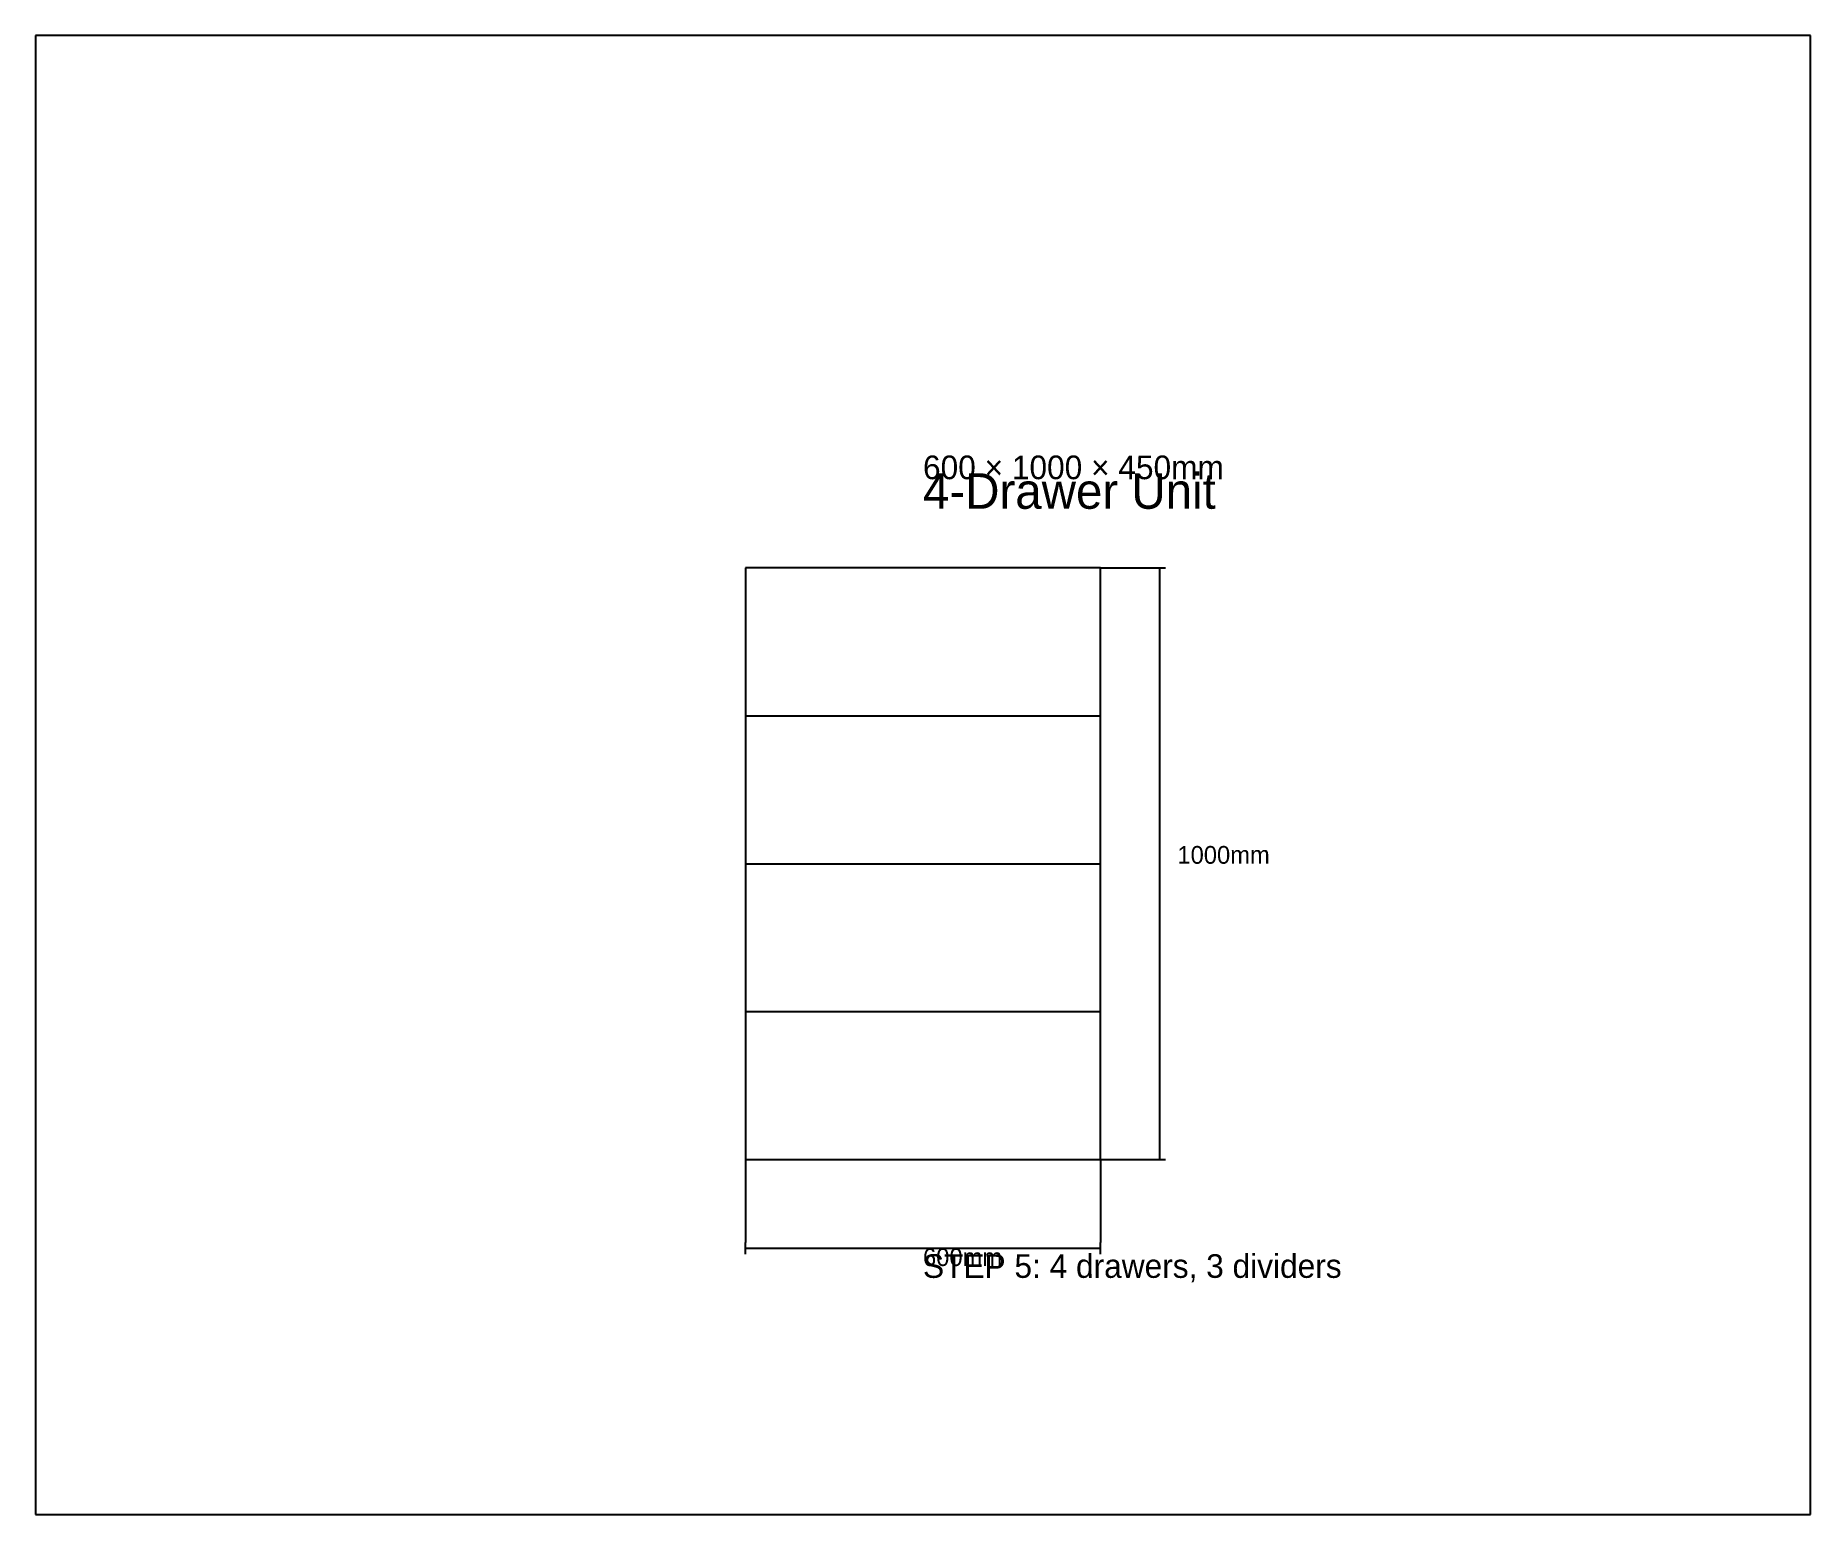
# Model space of a CAD drawing. Header units: millimetres. Extents: x 0 to 3000, y 0 to 2500.
import ezdxf

# ---------------------------------------------------------------- set-up
doc = ezdxf.new("R2010")
doc.units = ezdxf.units.MM
for name, color, linetype in [('DIMENSIONS', 1, 'CONTINUOUS'), ('FURNITURE', 3, 'CONTINUOUS'), ('TEXT', 5, 'CONTINUOUS')]:
    doc.layers.add(name, color=color, linetype=linetype)

msp = doc.modelspace()

# ---------------------------------------------------------------- linework, layer by layer
at = {"layer": 'DIMENSIONS'}
for p, q in [((1800, 1600), (1910, 1600)), ((1890, 1600), (1910, 1600)), ((1900, 600), (1900, 1600)), ((1200, 600), (1200, 460)), ((1800, 600), (1800, 460)), ((1800, 600), (1910, 600)), ((1890, 600), (1910, 600)), ((1200, 440), (1200, 460)), ((1200, 450), (1800, 450)), ((1800, 440), (1800, 460))]:
    msp.add_line(p, q, dxfattribs=at)
at = {"layer": 'FURNITURE'}
for p, q in [((3000, 2500), (0, 2500)), ((0, 2500), (0, 0)), ((3000, 0), (3000, 2500)), ((1800, 1600), (1200, 1600)), ((1200, 1600), (1200, 600)), ((1800, 600), (1800, 1600)), ((1200, 1350), (1800, 1350)), ((1200, 1100), (1800, 1100)), ((1200, 850), (1800, 850)), ((1200, 600), (1800, 600)), ((0, 0), (3000, 0))]:
    msp.add_line(p, q, dxfattribs=at)

# ---------------------------------------------------------------- texts
at = {"layer": 'TEXT'}
for s, height, p in [('600 × 1000 × 450mm', 40, (1500, 1750)), ('4-Drawer Unit', 60, (1500, 1700)), ('1000mm', 30, (1930, 1100)), ('600mm', 30, (1500, 420)), ('STEP 5: 4 drawers, 3 dividers', 40, (1500, 400))]:
    msp.add_text(s, height=height, dxfattribs=at).set_placement(p)

doc.saveas('drawing.dxf')
